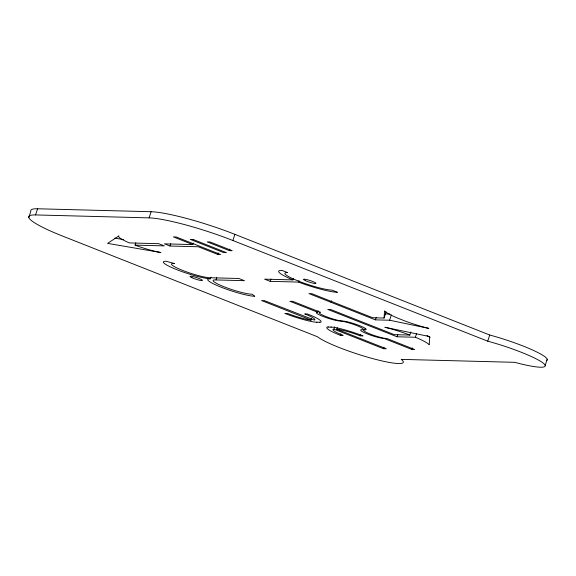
<?xml version="1.0" encoding="UTF-8"?>
<svg xmlns="http://www.w3.org/2000/svg" width="576" height="576" viewBox="0 0 576 576"><rect width="100%" height="100%" fill="white"/><g stroke="black" fill="none" stroke-linecap="round" stroke-linejoin="round"><path stroke-width="0.86" d="M384.077 318.038L384.552 310.896A32.695 4.435 18 0 0 396.943 317.822L405.468 321.192A32.695 4.435 18 0 0 428.875 328.406L389.614 320.227L375.422 319.86L308.945 293.594L311.782 293.674L372.722 317.743L384.077 318.038L386.078 311.875M28.8 217.498L30.802 211.334A65.39 8.878 18 0 1 37.57 208.771L151.092 211.723A65.39 8.878 18 0 1 234.878 234.346L489.73 335.016A46.238 6.278 18 0 1 546.271 360.677M35.568 214.934L149.09 217.879A65.39 8.878 18 0 1 232.877 240.509L487.728 341.179A46.238 6.278 18 0 1 543.132 363.067A46.238 6.278 18 0 1 514.75 362.326L401.22 359.374A46.238 6.278 18 0 1 372.845 358.639A46.238 6.278 18 0 1 317.441 336.751L62.59 236.081A65.39 8.878 18 0 1 35.568 214.934L37.57 208.771M135.058 245.117L164.282 245.88L158.746 243.691L129.514 242.928L127.8 242.215A26.158 3.55 18 0 1 118.879 235.915L107.59 243.382L160.927 252.526A26.158 3.55 18 0 1 136.966 245.837L135.058 245.117L135.806 242.813M149.09 217.879L151.092 211.723M193.306 243.036L192.802 244.577L164.419 243.835L169.963 246.024L170.712 243.713M169.963 246.024L198.346 246.766L217.735 254.426L218.232 252.886M216.785 277.625L216.036 279.936A21.312 2.894 18 0 0 224.107 286.79A21.312 2.894 18 0 0 252.043 294.163L254.75 296.28A26.158 3.55 18 0 1 221.234 287.23A26.158 3.55 18 0 1 210.427 278.77L210.924 277.229M229.356 250.639L232.193 250.711L210.038 241.956L207.194 241.884L229.356 250.639L229.86 249.098M232.877 240.509L234.878 234.346M293.486 278.352L292.982 279.893L264.607 279.158L270.144 281.347L270.893 279.036M270.144 281.347L298.526 282.082L299.023 280.541M311.069 320.098L261.569 300.542L264.406 300.622L314.489 320.112A19.62 2.664 18 0 0 304.747 313.934L307.584 314.006A26.158 3.55 18 0 1 320.573 322.243L314.698 322.092A26.158 3.55 18 0 1 284.875 313.416L287.719 313.488A19.62 2.664 18 0 0 310.082 319.997L311.069 320.098L311.566 318.557M317.65 312.228L289.951 301.284L292.788 301.356L320.494 312.3A13.075 1.778 18 0 0 325.894 316.526A13.075 1.778 18 0 0 342.648 321.055A13.075 1.778 18 0 1 359.41 325.577A13.075 1.778 18 0 1 364.81 329.81A13.075 1.778 18 0 0 370.217 334.037A13.075 1.778 18 0 0 386.971 338.558L414.677 349.502L411.833 349.43L384.134 338.486A13.075 1.778 18 0 1 367.38 333.965A13.075 1.778 18 0 1 361.973 329.731A13.075 1.778 18 0 0 356.573 325.505A13.075 1.778 18 0 0 339.811 320.976A13.075 1.778 18 0 1 323.057 316.454A13.075 1.778 18 0 1 317.65 312.228L318.154 310.687M331.106 302.35L331.603 300.809M337.298 327.672L336.794 329.213L337.781 329.314A19.62 2.664 18 0 1 360.144 335.822L362.988 335.894A26.158 3.55 18 0 0 333.166 327.218L327.29 327.067A26.158 3.55 18 0 0 340.279 335.304L343.116 335.376A19.62 2.664 18 0 1 333.374 329.198L333.958 329.141L334.706 326.83M340.279 335.304L340.783 333.763M360.144 335.822L360.648 334.282M364.81 329.81L365.314 328.27M375.422 319.86L376.178 317.549M389.614 320.227L391.37 314.834M333.958 329.141L383.458 348.696L383.954 347.155M410.839 331.985L409.838 335.066L394.344 334.663L330.631 309.492L327.787 309.42L397.044 336.78L397.793 334.469M397.044 336.78L415.382 337.255L416.635 333.403M411.833 349.43L412.337 347.89M487.728 341.179L489.73 335.016M545.198 365.414L547.2 359.258M217.735 254.426L220.572 254.498L176.249 236.988L173.412 236.916L192.802 244.577M216.036 279.936L244.411 280.678L238.874 278.489L210.492 277.747A21.312 2.894 18 0 1 182.556 270.374A21.312 2.894 18 0 1 174.485 263.52L166.104 261.259A26.158 3.55 18 0 0 176.911 269.719A26.158 3.55 18 0 0 210.427 278.77M385.409 313.906L389.844 314.021M383.458 348.696L386.294 348.768L336.794 329.213M114.84 238.118L123.581 239.623M298.526 282.082L303.221 283.824A32.695 4.435 18 0 0 337.457 292.291L331.92 290.102A26.158 3.55 18 0 1 298.404 281.059A26.158 3.55 18 0 1 287.597 272.599L282.06 270.41A32.695 4.435 18 0 0 288.886 278.165L292.982 279.893M409.838 335.066L408.29 334.476A32.695 4.435 18 0 0 384.883 327.262L429.746 336.607L429.206 344.772A32.695 4.435 18 0 0 416.815 337.846L415.382 337.255M319.442 322.358L319.81 322.502M330.89 326.88L331.258 327.024M316.606 322.286L316.973 322.43M328.054 326.808L328.421 326.952M426.96 335.585A32.695 4.435 18 0 1 430.027 337.536M193.14 239.472L190.303 239.4L223.546 252.533L226.382 252.605L193.14 239.472M192.06 277.762A6.538 0.886 18 0 0 202.32 280.534A6.538 0.886 18 0 0 194.321 276.905A6.538 0.886 18 0 0 192.06 277.762M305.582 280.714A6.538 0.886 18 0 0 315.842 283.486A6.538 0.886 18 0 0 307.85 279.857A6.538 0.886 18 0 0 305.582 280.714"/></g></svg>
